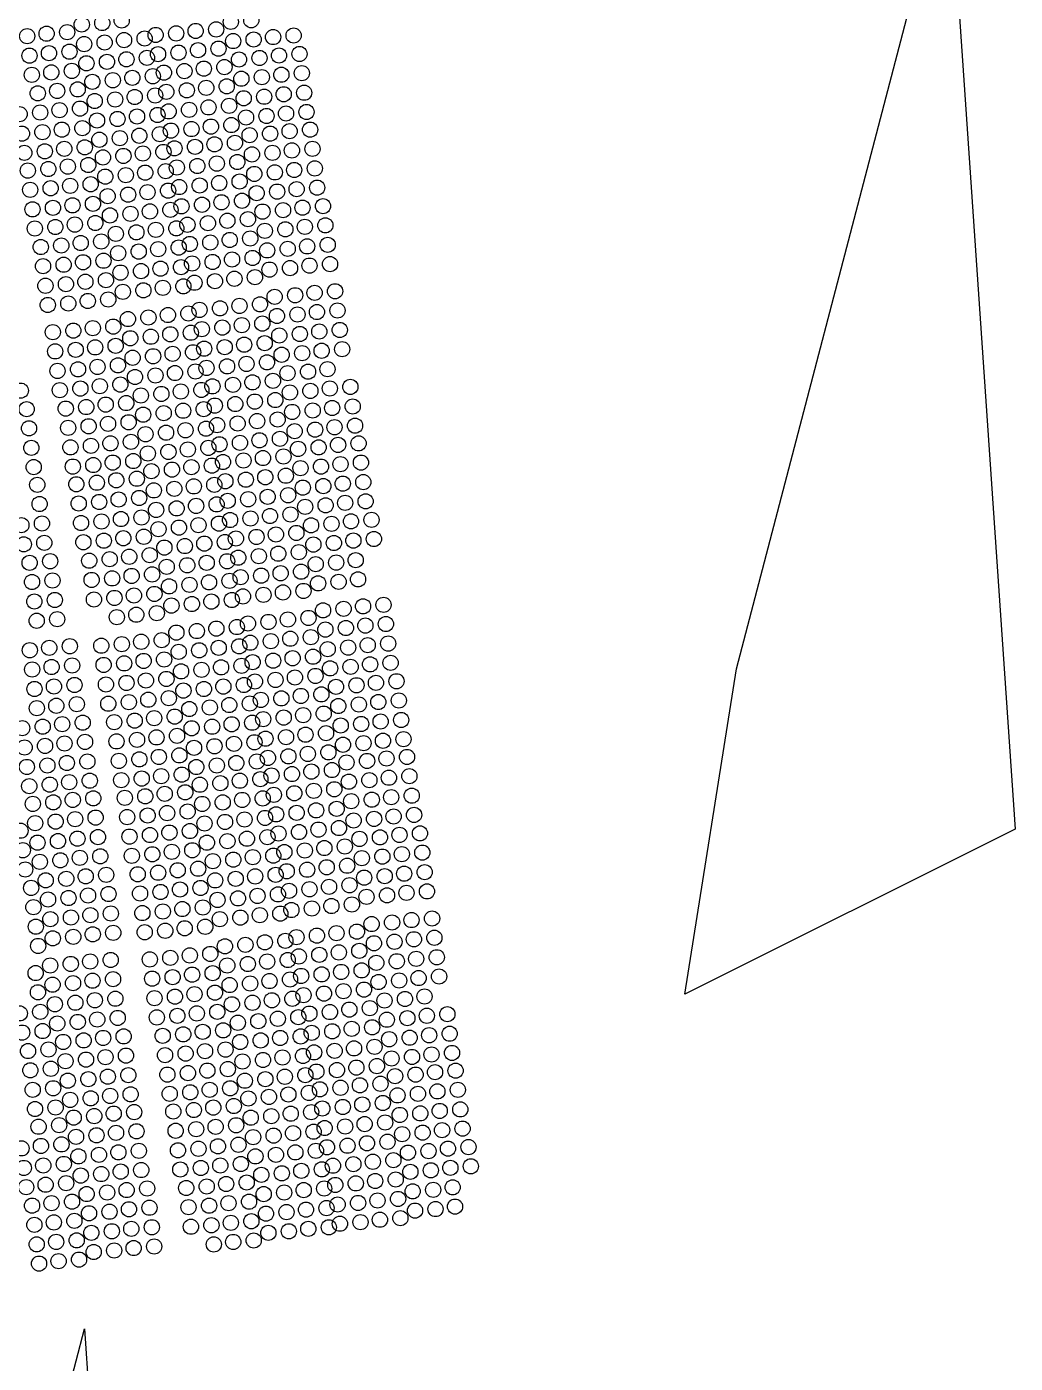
# Model space of a CAD drawing. Header units: inches. Extents: x -133 to 1452, y -237 to 1791.
# Drawn here: x 1234.2 to 1451.7, y 879.8 to 1173.8 of the extents above; entities that cross this region are included whole.
import ezdxf

# ---------------------------------------------------------------- set-up
doc = ezdxf.new("R2010")
doc.units = ezdxf.units.IN
doc.header["$MEASUREMENT"] = 0

msp = doc.modelspace()

# ---------------------------------------------------------------- linework, layer by layer
for p, q in [((1390.43, 1032.55), (1437.09, 1210.91)), ((1437.09, 1210.91), (1451.73, 997.31)), ((1379.04, 960.98), (1390.43, 1032.55)), ((1451.73, 997.31), (1379.04, 960.98)), ((1200.28, 709.01), (1246.93, 887.38)), ((1246.93, 887.38), (1261.58, 673.77))]:
    msp.add_line(p, q)
for centre in [(1250.86, 1174.61), (1255.14, 1175.15), (1279.13, 1174.87), (1283.64, 1175.21), (1234.33, 1171.72), (1238.61, 1172.26), (1243.13, 1172.6), (1246.34, 1174.27), (1262.6, 1171.98), (1267.12, 1172.32), (1271.4, 1172.86), (1275.91, 1173.2), (1288.44, 1171.52), (1292.95, 1171.86), (1246.86, 1169.97), (1251.37, 1170.31), (1255.65, 1170.85), (1260.17, 1171.19), (1271.92, 1168.63), (1276.43, 1168.97), (1279.65, 1170.64), (1284.16, 1170.98), (1234.84, 1167.43), (1239.13, 1167.97), (1243.64, 1168.3), (1247.37, 1165.74), (1251.89, 1166.08), (1256.17, 1166.62), (1260.68, 1166.96), (1263.12, 1167.75), (1267.63, 1168.09), (1280.94, 1166.58), (1285.46, 1166.92), (1289.74, 1167.46), (1294.25, 1167.8), (1235.36, 1163.2), (1239.64, 1163.74), (1244.16, 1164.07), (1261.98, 1162.9), (1264.42, 1163.69), (1268.93, 1164.03), (1273.21, 1164.57), (1277.73, 1164.91), (1285.97, 1162.69), (1290.26, 1163.23), (1294.77, 1163.57), (1240.94, 1159.67), (1245.45, 1160.01), (1248.67, 1161.68), (1253.18, 1162.02), (1257.47, 1162.56), (1269.45, 1159.8), (1273.73, 1160.34), (1278.24, 1160.68), (1281.46, 1162.35), (1236.66, 1159.14), (1249.19, 1157.45), (1253.7, 1157.79), (1257.99, 1158.33), (1262.5, 1158.67), (1264.94, 1159.46), (1281.97, 1158.05), (1286.49, 1158.39), (1290.77, 1158.93), (1295.28, 1159.27), (1232.66, 1154.57), (1237.18, 1154.91), (1241.46, 1155.45), (1245.97, 1155.78), (1258.5, 1154.04), (1263.01, 1154.38), (1265.45, 1155.17), (1269.96, 1155.51), (1274.24, 1156.05), (1278.76, 1156.38), (1282.49, 1153.82), (1287, 1154.16), (1291.29, 1154.7), (1295.8, 1155.04), (1241.97, 1151.15), (1246.48, 1151.49), (1249.7, 1153.16), (1254.21, 1153.5), (1265.96, 1150.94), (1270.48, 1151.28), (1274.76, 1151.82), (1279.27, 1152.16), (1296.58, 1151.15), (1233.18, 1150.27), (1237.69, 1150.61), (1250.22, 1148.93), (1254.73, 1149.27), (1259.01, 1149.81), (1263.53, 1150.15), (1275.54, 1147.92), (1280.05, 1148.26), (1283.27, 1149.93), (1287.78, 1150.27), (1292.07, 1150.81), (1233.69, 1146.04), (1238.21, 1146.38), (1242.49, 1146.92), (1247, 1147.26), (1251, 1145.04), (1255.51, 1145.37), (1259.79, 1145.91), (1264.31, 1146.25), (1266.74, 1147.04), (1271.26, 1147.38), (1283.79, 1145.7), (1288.3, 1146.04), (1292.58, 1146.58), (1297.1, 1146.92), (1234.47, 1142.15), (1238.99, 1142.49), (1243.27, 1143.03), (1247.78, 1143.37), (1264.82, 1142.02), (1267.26, 1142.82), (1271.77, 1143.15), (1276.06, 1143.69), (1280.57, 1144.03), (1293.09, 1142.28), (1297.61, 1142.62), (1248.3, 1139.14), (1251.52, 1140.81), (1256.03, 1141.15), (1260.31, 1141.69), (1276.57, 1139.4), (1281.08, 1139.74), (1284.3, 1141.41), (1288.81, 1141.75), (1234.99, 1137.92), (1239.5, 1138.26), (1243.79, 1138.8), (1252.03, 1136.51), (1256.54, 1136.85), (1260.82, 1137.39), (1265.34, 1137.73), (1267.77, 1138.52), (1272.29, 1138.86), (1284.82, 1137.18), (1289.33, 1137.52), (1293.61, 1138.06), (1298.13, 1138.39), (1235.5, 1133.62), (1240.01, 1133.96), (1244.3, 1134.5), (1248.81, 1134.84), (1265.85, 1133.5), (1268.29, 1134.29), (1272.8, 1134.63), (1277.09, 1135.17), (1281.6, 1135.51), (1290.63, 1133.45), (1294.91, 1133.99), (1299.42, 1134.33), (1244.82, 1130.27), (1249.33, 1130.61), (1252.55, 1132.28), (1257.06, 1132.62), (1261.34, 1133.16), (1274.1, 1130.57), (1278.38, 1131.11), (1282.9, 1131.45), (1286.11, 1133.12), (1236.02, 1129.4), (1240.53, 1129.73), (1253.84, 1128.22), (1258.36, 1128.56), (1262.64, 1129.1), (1267.15, 1129.44), (1269.59, 1130.23), (1286.63, 1128.89), (1291.14, 1129.23), (1295.43, 1129.77), (1299.94, 1130.1), (1237.32, 1125.33), (1241.83, 1125.67), (1246.11, 1126.21), (1250.63, 1126.55), (1263.16, 1124.87), (1267.67, 1125.21), (1270.11, 1126), (1274.62, 1126.34), (1278.9, 1126.88), (1283.41, 1127.22), (1287.14, 1124.59), (1291.66, 1124.93), (1295.94, 1125.47), (1300.45, 1125.81), (1242.35, 1121.44), (1246.63, 1121.98), (1251.14, 1122.32), (1254.36, 1123.99), (1258.87, 1124.33), (1270.62, 1121.7), (1275.13, 1122.04), (1279.41, 1122.58), (1283.93, 1122.92), (1300.97, 1121.58), (1237.83, 1121.11), (1254.87, 1119.7), (1259.39, 1120.04), (1263.67, 1120.57), (1268.18, 1120.91), (1284.44, 1118.69), (1287.66, 1120.36), (1292.17, 1120.7), (1296.46, 1121.24), (1238.35, 1116.81), (1242.86, 1117.15), (1247.14, 1117.69), (1251.66, 1118.03), (1259.9, 1115.81), (1264.19, 1116.35), (1268.7, 1116.68), (1271.14, 1117.48), (1275.65, 1117.81), (1279.93, 1118.35), (1302.08, 1115.6), (1243.38, 1112.92), (1247.66, 1113.46), (1252.17, 1113.8), (1255.39, 1115.47), (1285.56, 1112.72), (1288.77, 1114.38), (1293.29, 1114.72), (1297.57, 1115.26), (1238.86, 1112.58), (1261.01, 1109.83), (1265.3, 1110.37), (1269.81, 1110.71), (1272.25, 1111.5), (1276.76, 1111.84), (1281.04, 1112.38), (1289.29, 1110.16), (1293.8, 1110.49), (1298.09, 1111.03), (1302.6, 1111.37), (1244.49, 1106.94), (1248.77, 1107.48), (1253.28, 1107.82), (1256.5, 1109.49), (1272.77, 1107.27), (1277.28, 1107.61), (1281.56, 1108.15), (1286.07, 1108.49), (1298.6, 1106.74), (1303.11, 1107.08), (1239.98, 1106.6), (1257.02, 1105.26), (1261.53, 1105.6), (1265.82, 1106.14), (1270.33, 1106.48), (1282.07, 1103.85), (1286.59, 1104.19), (1289.8, 1105.86), (1294.32, 1106.2), (1240.49, 1102.37), (1245.01, 1102.71), (1249.29, 1103.25), (1253.8, 1103.59), (1257.53, 1100.97), (1262.04, 1101.3), (1266.33, 1101.84), (1270.84, 1102.18), (1273.28, 1102.97), (1277.79, 1103.31), (1290.32, 1101.63), (1294.83, 1101.97), (1299.12, 1102.51), (1303.63, 1102.85), (1241.01, 1098.08), (1245.52, 1098.42), (1249.8, 1098.96), (1254.31, 1099.3), (1271.36, 1097.95), (1273.8, 1098.74), (1278.31, 1099.08), (1282.59, 1099.62), (1287.1, 1099.96), (1300.41, 1098.45), (1254.83, 1095.07), (1258.05, 1096.74), (1262.56, 1097.08), (1266.85, 1097.61), (1279.61, 1095.02), (1283.89, 1095.56), (1288.4, 1095.9), (1291.62, 1097.57), (1296.13, 1097.91), (1232.92, 1093.74), (1241.52, 1093.85), (1246.04, 1094.19), (1250.32, 1094.73), (1259.35, 1092.67), (1263.86, 1093.01), (1268.14, 1093.55), (1272.66, 1093.89), (1275.09, 1094.68), (1292.14, 1093.34), (1296.65, 1093.68), (1300.93, 1094.22), (1305.44, 1094.56), (1234.22, 1089.67), (1242.82, 1089.79), (1247.33, 1090.13), (1251.62, 1090.67), (1256.13, 1091.01), (1268.66, 1089.32), (1273.17, 1089.66), (1275.61, 1090.45), (1280.12, 1090.79), (1284.41, 1091.33), (1288.92, 1091.67), (1297.16, 1089.38), (1301.44, 1089.92), (1305.96, 1090.26), (1252.13, 1086.44), (1256.65, 1086.78), (1259.86, 1088.45), (1264.38, 1088.78), (1276.12, 1086.16), (1280.63, 1086.5), (1284.92, 1087.04), (1289.43, 1087.38), (1292.65, 1089.05), (1234.74, 1085.45), (1243.34, 1085.56), (1247.85, 1085.9), (1260.38, 1084.15), (1264.89, 1084.49), (1269.17, 1085.03), (1273.68, 1085.37), (1293.17, 1084.82), (1297.68, 1085.16), (1301.96, 1085.69), (1306.47, 1086.03), (1235.25, 1081.15), (1243.85, 1081.26), (1248.36, 1081.6), (1252.65, 1082.14), (1257.16, 1082.48), (1269.69, 1080.8), (1274.2, 1081.14), (1276.64, 1081.93), (1281.15, 1082.27), (1285.44, 1082.81), (1289.95, 1083.15), (1293.94, 1080.92), (1298.46, 1081.26), (1302.74, 1081.8), (1307.25, 1082.14), (1248.88, 1077.37), (1253.16, 1077.91), (1257.68, 1078.25), (1260.89, 1079.92), (1265.41, 1080.26), (1277.42, 1078.04), (1281.93, 1078.37), (1286.21, 1078.91), (1290.73, 1079.25), (1303.26, 1077.57), (1307.77, 1077.91), (1235.77, 1076.92), (1244.37, 1077.03), (1261.67, 1076.03), (1266.19, 1076.37), (1270.47, 1076.91), (1274.98, 1077.24), (1286.73, 1074.69), (1291.25, 1075.02), (1294.46, 1076.69), (1298.98, 1077.03), (1236.55, 1073.03), (1245.15, 1073.14), (1249.66, 1073.48), (1253.94, 1074.02), (1258.46, 1074.36), (1262.19, 1071.8), (1266.7, 1072.14), (1270.99, 1072.68), (1275.5, 1073.02), (1277.94, 1073.81), (1282.45, 1074.15), (1294.97, 1072.4), (1299.49, 1072.74), (1303.77, 1073.28), (1308.28, 1073.62), (1237.07, 1068.8), (1245.67, 1068.91), (1250.18, 1069.25), (1254.46, 1069.79), (1258.97, 1070.13), (1276.01, 1068.72), (1278.45, 1069.51), (1282.96, 1069.85), (1287.24, 1070.39), (1291.76, 1070.73), (1304.29, 1069.05), (1308.8, 1069.39), (1259.49, 1065.83), (1262.7, 1067.5), (1267.22, 1067.84), (1271.5, 1068.38), (1283.48, 1065.62), (1287.76, 1066.16), (1292.27, 1066.5), (1295.49, 1068.17), (1300, 1068.51), (1233.06, 1064.16), (1237.58, 1064.5), (1246.18, 1064.62), (1250.69, 1064.96), (1254.97, 1065.49), (1263.22, 1063.27), (1267.73, 1063.61), (1272.02, 1064.15), (1276.53, 1064.49), (1278.97, 1065.28), (1296.79, 1064.11), (1301.3, 1064.45), (1305.58, 1064.99), (1310.1, 1065.32), (1233.58, 1059.93), (1238.1, 1060.27), (1246.7, 1060.39), (1251.21, 1060.73), (1255.49, 1061.27), (1260, 1061.6), (1273.31, 1060.09), (1277.83, 1060.43), (1280.26, 1061.22), (1284.78, 1061.56), (1289.06, 1062.1), (1293.57, 1062.44), (1297.31, 1059.88), (1301.82, 1060.22), (1306.1, 1060.76), (1310.62, 1061.1), (1256.79, 1057.2), (1261.3, 1057.54), (1264.52, 1059.21), (1269.03, 1059.55), (1280.78, 1056.99), (1285.29, 1057.33), (1289.58, 1057.87), (1294.09, 1058.21), (1234.88, 1055.87), (1239.39, 1056.21), (1247.99, 1056.33), (1252.5, 1056.66), (1265.04, 1054.98), (1269.55, 1055.32), (1273.83, 1055.86), (1278.34, 1056.2), (1294.6, 1053.91), (1297.82, 1055.58), (1302.33, 1055.92), (1306.61, 1056.46), (1235.4, 1051.64), (1239.91, 1051.98), (1248.51, 1052.1), (1253.02, 1052.44), (1257.31, 1052.98), (1261.82, 1053.31), (1270.06, 1051.03), (1274.34, 1051.57), (1278.86, 1051.91), (1281.29, 1052.7), (1285.81, 1053.04), (1290.09, 1053.57), (1298.34, 1051.35), (1302.85, 1051.69), (1307.13, 1052.23), (1253.53, 1048.14), (1257.82, 1048.68), (1262.33, 1049.02), (1265.55, 1050.69), (1281.81, 1048.47), (1286.32, 1048.81), (1290.61, 1049.35), (1295.12, 1049.68), (1235.91, 1047.35), (1240.42, 1047.69), (1249.02, 1047.8), (1266.07, 1046.46), (1270.58, 1046.8), (1274.86, 1047.34), (1279.37, 1047.68), (1299.43, 1045.41), (1303.95, 1045.75), (1308.23, 1046.29), (1312.74, 1046.62), (1236.43, 1043.12), (1240.94, 1043.46), (1254.05, 1043.91), (1258.34, 1044.45), (1262.85, 1044.79), (1282.91, 1042.52), (1287.42, 1042.86), (1291.7, 1043.4), (1296.22, 1043.74), (1308.75, 1042.06), (1313.26, 1042.4), (1267.16, 1040.51), (1271.67, 1040.85), (1275.96, 1041.39), (1280.47, 1041.73), (1292.22, 1039.17), (1296.73, 1039.51), (1299.95, 1041.18), (1304.46, 1041.52), (1234.91, 1036.63), (1239.19, 1037.17), (1243.71, 1037.51), (1250.64, 1037.63), (1255.15, 1037.96), (1259.43, 1038.5), (1263.94, 1038.84), (1267.68, 1036.28), (1272.19, 1036.62), (1276.47, 1037.16), (1280.99, 1037.5), (1283.42, 1038.29), (1287.94, 1038.63), (1300.46, 1036.88), (1304.97, 1037.22), (1309.26, 1037.76), (1313.77, 1038.1), (1244.22, 1033.28), (1251.15, 1033.4), (1255.67, 1033.74), (1259.95, 1034.28), (1264.46, 1034.61), (1283.94, 1034), (1288.45, 1034.34), (1292.73, 1034.87), (1297.24, 1035.21), (1309.78, 1033.53), (1314.29, 1033.87), (1235.43, 1032.4), (1239.71, 1032.94), (1264.97, 1030.32), (1268.19, 1031.99), (1272.7, 1032.33), (1276.99, 1032.87), (1281.5, 1033.21), (1293.25, 1030.65), (1297.76, 1030.98), (1300.98, 1032.65), (1305.49, 1032.99), (1235.94, 1028.11), (1240.22, 1028.65), (1244.74, 1028.99), (1251.66, 1029.1), (1256.18, 1029.44), (1260.46, 1029.98), (1268.71, 1027.76), (1273.22, 1028.1), (1277.5, 1028.64), (1282.02, 1028.98), (1284.45, 1029.77), (1288.97, 1030.11), (1302.28, 1028.59), (1306.79, 1028.93), (1311.07, 1029.47), (1315.59, 1029.81), (1240.74, 1024.42), (1245.25, 1024.76), (1252.18, 1024.87), (1256.7, 1025.21), (1260.98, 1025.75), (1265.49, 1026.09), (1278.8, 1024.58), (1283.31, 1024.91), (1285.75, 1025.71), (1290.26, 1026.04), (1294.55, 1026.58), (1299.06, 1026.92), (1307.31, 1024.7), (1311.59, 1025.24), (1316.1, 1025.58), (1236.46, 1023.88), (1262.28, 1021.69), (1266.79, 1022.03), (1270.01, 1023.7), (1274.52, 1024.04), (1286.27, 1021.48), (1290.78, 1021.82), (1295.06, 1022.36), (1299.58, 1022.69), (1302.79, 1024.36), (1233.24, 1019.48), (1237.75, 1019.82), (1242.04, 1020.36), (1246.55, 1020.7), (1253.48, 1020.81), (1257.99, 1021.15), (1270.52, 1019.47), (1275.04, 1019.81), (1279.32, 1020.35), (1283.83, 1020.69), (1303.31, 1020.07), (1307.82, 1020.41), (1312.1, 1020.95), (1316.62, 1021.29), (1238.27, 1015.59), (1242.56, 1016.13), (1247.07, 1016.47), (1254, 1016.58), (1258.51, 1016.92), (1262.79, 1017.46), (1267.31, 1017.8), (1279.83, 1016.05), (1284.34, 1016.39), (1286.78, 1017.18), (1291.29, 1017.52), (1295.58, 1018.06), (1300.09, 1018.4), (1303.82, 1015.84), (1308.34, 1016.18), (1312.62, 1016.72), (1317.13, 1017.06), (1233.76, 1015.25), (1263.31, 1013.16), (1267.82, 1013.5), (1271.04, 1015.17), (1275.55, 1015.51), (1287.3, 1012.95), (1291.81, 1013.29), (1296.09, 1013.83), (1300.61, 1014.17), (1313.4, 1012.82), (1317.91, 1013.16), (1234.27, 1010.96), (1238.78, 1011.29), (1243.07, 1011.83), (1247.58, 1012.17), (1254.51, 1012.29), (1259.02, 1012.63), (1271.55, 1010.94), (1276.07, 1011.28), (1280.35, 1011.82), (1284.86, 1012.16), (1296.87, 1009.94), (1301.39, 1010.28), (1304.6, 1011.95), (1309.12, 1012.28), (1239.3, 1007.07), (1243.58, 1007.6), (1248.1, 1007.94), (1255.03, 1008.06), (1259.54, 1008.4), (1263.82, 1008.94), (1268.34, 1009.27), (1272.33, 1007.05), (1276.84, 1007.39), (1281.13, 1007.93), (1285.64, 1008.27), (1288.08, 1009.06), (1292.59, 1009.4), (1305.12, 1007.72), (1309.63, 1008.05), (1313.92, 1008.59), (1318.43, 1008.93), (1234.79, 1006.73), (1248.88, 1004.05), (1255.81, 1004.16), (1260.32, 1004.5), (1264.6, 1005.04), (1269.11, 1005.38), (1286.16, 1004.04), (1288.6, 1004.83), (1293.11, 1005.17), (1297.39, 1005.71), (1301.9, 1006.05), (1314.43, 1004.3), (1318.94, 1004.64), (1235.57, 1002.83), (1240.08, 1003.17), (1244.36, 1003.71), (1269.63, 1001.15), (1272.85, 1002.82), (1277.36, 1003.16), (1281.65, 1003.7), (1297.9, 1001.41), (1302.42, 1001.75), (1305.63, 1003.42), (1310.15, 1003.76), (1236.09, 998.6), (1240.6, 998.94), (1244.88, 999.48), (1249.39, 999.82), (1256.32, 999.93), (1260.84, 1000.27), (1265.12, 1000.81), (1273.36, 998.53), (1277.87, 998.86), (1282.16, 999.4), (1286.67, 999.74), (1289.11, 1000.53), (1293.62, 1000.87), (1306.15, 999.19), (1310.66, 999.53), (1314.95, 1000.07), (1319.46, 1000.41), (1232.87, 996.93), (1245.39, 995.19), (1249.91, 995.53), (1256.84, 995.64), (1261.35, 995.98), (1265.63, 996.52), (1270.14, 996.86), (1282.68, 995.17), (1287.19, 995.51), (1289.63, 996.31), (1294.14, 996.64), (1298.42, 997.18), (1302.93, 997.52), (1307.45, 995.13), (1311.96, 995.47), (1316.24, 996.01), (1320.76, 996.35), (1233.38, 992.64), (1236.6, 994.31), (1241.11, 994.65), (1266.15, 992.29), (1270.66, 992.63), (1273.88, 994.3), (1278.39, 994.64), (1290.92, 992.24), (1295.43, 992.58), (1299.72, 993.12), (1304.23, 993.46), (1321.27, 992.12), (1237.12, 990.08), (1241.63, 990.42), (1245.91, 990.96), (1250.42, 991.3), (1257.35, 991.41), (1261.87, 991.75), (1275.18, 990.24), (1279.69, 990.57), (1283.97, 991.11), (1288.49, 991.45), (1304.75, 989.23), (1307.97, 990.9), (1312.48, 991.24), (1316.76, 991.78), (1233.9, 988.41), (1242.93, 986.36), (1247.21, 986.9), (1251.72, 987.23), (1258.65, 987.35), (1263.16, 987.69), (1267.45, 988.23), (1271.96, 988.57), (1280.21, 986.34), (1284.49, 986.88), (1289, 987.22), (1291.44, 988.01), (1295.95, 988.35), (1300.24, 988.89), (1308.48, 986.61), (1312.99, 986.94), (1317.27, 987.48), (1321.79, 987.82), (1235.2, 984.35), (1238.41, 986.02), (1263.68, 983.46), (1267.96, 984), (1272.48, 984.34), (1275.69, 986.01), (1291.95, 983.72), (1296.46, 984.06), (1300.75, 984.6), (1305.26, 984.94), (1317.79, 983.26), (1322.3, 983.59), (1238.93, 981.79), (1243.44, 982.13), (1247.73, 982.67), (1252.24, 983.01), (1259.17, 983.12), (1276.21, 981.71), (1280.72, 982.05), (1285, 982.59), (1289.51, 982.93), (1301.27, 980.37), (1305.78, 980.71), (1309, 982.38), (1313.51, 982.72), (1235.71, 980.12), (1239.44, 977.49), (1243.96, 977.83), (1248.24, 978.37), (1252.75, 978.71), (1259.68, 978.82), (1264.19, 979.16), (1268.48, 979.7), (1272.99, 980.04), (1276.72, 977.48), (1281.24, 977.82), (1285.52, 978.36), (1290.03, 978.7), (1292.47, 979.49), (1296.98, 979.83), (1323.42, 977.62), (1236.23, 975.82), (1253.27, 974.48), (1260.2, 974.6), (1264.71, 974.93), (1268.99, 975.47), (1273.51, 975.81), (1306.89, 974.73), (1310.11, 976.4), (1314.62, 976.74), (1318.9, 977.28), (1236.74, 971.59), (1239.96, 973.26), (1244.47, 973.6), (1248.76, 974.14), (1277.84, 971.5), (1282.35, 971.84), (1286.63, 972.38), (1291.14, 972.72), (1293.58, 973.51), (1298.09, 973.85), (1302.38, 974.39), (1310.63, 972.17), (1315.14, 972.51), (1319.42, 973.05), (1323.93, 973.39), (1261.31, 968.62), (1265.82, 968.96), (1270.11, 969.5), (1274.62, 969.83), (1294.1, 969.28), (1298.61, 969.62), (1302.9, 970.16), (1307.41, 970.5), (1319.93, 968.75), (1324.45, 969.09), (1236.19, 965.62), (1239.4, 967.29), (1243.92, 967.63), (1248.2, 968.17), (1252.71, 968.5), (1278.35, 967.28), (1282.87, 967.61), (1287.15, 968.15), (1291.66, 968.49), (1303.41, 965.87), (1307.92, 966.21), (1311.14, 967.87), (1315.65, 968.21), (1239.92, 963.06), (1244.43, 963.4), (1248.72, 963.94), (1253.23, 964.27), (1261.83, 964.39), (1266.34, 964.73), (1270.62, 965.27), (1275.14, 965.61), (1278.87, 962.98), (1283.38, 963.32), (1287.66, 963.86), (1292.17, 964.2), (1294.61, 964.99), (1299.12, 965.33), (1311.65, 963.65), (1316.17, 963.98), (1320.45, 964.52), (1324.96, 964.86), (1236.7, 961.39), (1253.74, 959.98), (1262.34, 960.09), (1266.85, 960.43), (1271.14, 960.97), (1275.65, 961.31), (1292.69, 959.97), (1295.13, 960.76), (1299.64, 961.1), (1303.92, 961.64), (1308.44, 961.98), (1317.46, 959.92), (1321.75, 960.46), (1237.21, 957.09), (1240.43, 958.76), (1244.94, 959.1), (1249.23, 959.64), (1276.17, 957.08), (1279.38, 958.75), (1283.9, 959.09), (1288.18, 959.63), (1300.94, 957.04), (1305.22, 957.58), (1309.73, 957.91), (1312.95, 959.58), (1232.7, 956.75), (1240.95, 954.53), (1245.46, 954.87), (1249.75, 955.41), (1254.26, 955.75), (1262.86, 955.86), (1267.37, 956.2), (1271.65, 956.74), (1280.68, 954.69), (1285.19, 955.03), (1289.48, 955.57), (1293.99, 955.91), (1296.43, 956.7), (1313.47, 955.36), (1317.98, 955.69), (1322.27, 956.23), (1326.78, 956.57), (1233.22, 952.52), (1237.73, 952.86), (1251.04, 951.35), (1255.56, 951.69), (1264.15, 951.8), (1268.67, 952.14), (1272.95, 952.68), (1277.46, 953.02), (1289.99, 951.34), (1294.51, 951.68), (1296.94, 952.47), (1301.46, 952.81), (1305.74, 953.35), (1310.25, 953.69), (1313.98, 951.06), (1318.49, 951.4), (1322.78, 951.94), (1327.29, 952.28), (1234.52, 948.46), (1239.03, 948.8), (1242.25, 950.47), (1246.76, 950.81), (1273.47, 948.45), (1277.98, 948.79), (1281.2, 950.46), (1285.71, 950.8), (1297.46, 948.17), (1301.97, 948.51), (1306.25, 949.05), (1310.76, 949.39), (1327.81, 948.05), (1242.76, 946.24), (1247.28, 946.58), (1251.56, 947.12), (1256.07, 947.46), (1264.67, 947.57), (1269.19, 947.91), (1281.71, 946.16), (1286.22, 946.5), (1290.51, 947.04), (1295.02, 947.38), (1311.28, 945.16), (1314.5, 946.83), (1319.01, 947.17), (1323.3, 947.71), (1235.03, 944.23), (1239.55, 944.57), (1247.79, 942.29), (1252.07, 942.83), (1256.59, 943.16), (1265.18, 943.28), (1269.7, 943.62), (1273.98, 944.16), (1278.49, 944.5), (1286.74, 942.27), (1291.02, 942.81), (1295.54, 943.15), (1297.97, 943.94), (1302.49, 944.28), (1306.77, 944.82), (1315.28, 942.94), (1319.79, 943.28), (1324.07, 943.82), (1328.59, 944.15), (1235.55, 939.94), (1240.06, 940.28), (1243.28, 941.95), (1270.22, 939.39), (1274.5, 939.93), (1279.01, 940.27), (1282.23, 941.94), (1296.32, 939.26), (1298.75, 940.05), (1303.27, 940.39), (1307.55, 940.93), (1312.06, 941.27), (1324.59, 939.59), (1329.1, 939.93), (1243.79, 937.72), (1248.31, 938.06), (1252.59, 938.6), (1257.1, 938.94), (1265.7, 939.05), (1279.79, 936.37), (1283.01, 938.04), (1287.52, 938.38), (1291.8, 938.92), (1308.07, 936.7), (1312.58, 937.04), (1315.8, 938.71), (1320.31, 939.05), (1236.06, 935.71), (1240.58, 936.05), (1244.57, 933.82), (1249.09, 934.16), (1253.37, 934.7), (1257.88, 935.04), (1266.48, 935.16), (1270.99, 935.49), (1275.28, 936.03), (1283.52, 933.81), (1288.04, 934.15), (1292.32, 934.69), (1296.83, 935.03), (1299.27, 935.82), (1303.78, 936.16), (1316.31, 934.41), (1320.82, 934.75), (1325.1, 935.29), (1329.62, 935.63), (1236.84, 931.82), (1241.36, 932.15), (1253.89, 930.47), (1258.4, 930.81), (1267, 930.93), (1271.51, 931.27), (1275.79, 931.8), (1280.31, 932.14), (1292.83, 930.4), (1297.35, 930.73), (1299.78, 931.53), (1304.3, 931.86), (1308.58, 932.4), (1313.09, 932.74), (1321.34, 930.52), (1325.62, 931.06), (1330.13, 931.4), (1237.36, 927.59), (1241.87, 927.93), (1245.09, 929.6), (1249.6, 929.93), (1276.31, 927.51), (1280.82, 927.85), (1284.04, 929.52), (1288.55, 929.86), (1304.81, 927.64), (1309.1, 928.18), (1313.61, 928.51), (1316.83, 930.18), (1233.08, 927.05), (1245.6, 925.3), (1250.12, 925.64), (1254.4, 926.18), (1258.91, 926.52), (1267.51, 926.63), (1272.02, 926.97), (1284.55, 925.29), (1289.07, 925.63), (1293.35, 926.17), (1297.86, 926.51), (1300.3, 927.3), (1314.91, 924.45), (1318.12, 926.12), (1322.64, 926.46), (1326.92, 927), (1331.43, 927.34), (1233.59, 922.75), (1237.87, 923.29), (1242.39, 923.63), (1254.92, 921.95), (1259.43, 922.29), (1268.03, 922.4), (1272.54, 922.74), (1276.82, 923.28), (1281.34, 923.62), (1290.36, 921.57), (1294.65, 922.11), (1299.16, 922.44), (1301.6, 923.24), (1306.11, 923.57), (1310.39, 924.11), (1318.64, 921.89), (1323.15, 922.23), (1327.44, 922.77), (1331.95, 923.11), (1238.39, 919.06), (1242.9, 919.4), (1246.12, 921.07), (1250.63, 921.41), (1273.84, 918.68), (1278.12, 919.22), (1282.63, 919.56), (1285.85, 921.23), (1302.12, 919.01), (1306.63, 919.35), (1310.91, 919.88), (1315.42, 920.22), (1234.11, 918.52), (1247.42, 917.01), (1251.93, 917.35), (1256.21, 917.89), (1260.73, 918.23), (1269.33, 918.34), (1286.37, 917), (1290.88, 917.34), (1295.17, 917.88), (1299.68, 918.22), (1315.94, 915.93), (1319.15, 917.6), (1323.67, 917.94), (1327.95, 918.48), (1235.41, 914.46), (1239.69, 915), (1244.2, 915.34), (1247.94, 912.78), (1252.45, 913.12), (1256.73, 913.66), (1261.24, 914), (1269.84, 914.11), (1274.36, 914.45), (1278.64, 914.99), (1283.15, 915.33), (1286.88, 912.7), (1291.39, 913.04), (1295.68, 913.58), (1300.19, 913.92), (1302.63, 914.71), (1307.14, 915.05), (1311.42, 915.59), (1319.67, 913.37), (1324.18, 913.71), (1328.47, 914.25), (1235.92, 910.23), (1240.21, 910.77), (1244.72, 911.11), (1270.36, 909.82), (1274.87, 910.15), (1279.15, 910.69), (1283.66, 911.03), (1303.14, 910.48), (1307.66, 910.82), (1311.94, 911.36), (1316.45, 911.7), (1245.23, 906.82), (1248.45, 908.49), (1252.96, 908.82), (1257.24, 909.36), (1261.76, 909.7), (1287.4, 908.47), (1291.91, 908.81), (1296.19, 909.35), (1300.71, 909.69), (1236.43, 905.94), (1240.72, 906.48), (1248.97, 904.26), (1253.48, 904.59), (1257.76, 905.13), (1262.27, 905.47), (1275.39, 905.93), (1279.67, 906.47), (1284.18, 906.8), (1236.95, 901.71), (1241.24, 902.25), (1245.75, 902.59)]:
    msp.add_circle(centre, 1.67)

doc.saveas('drawing.dxf')
